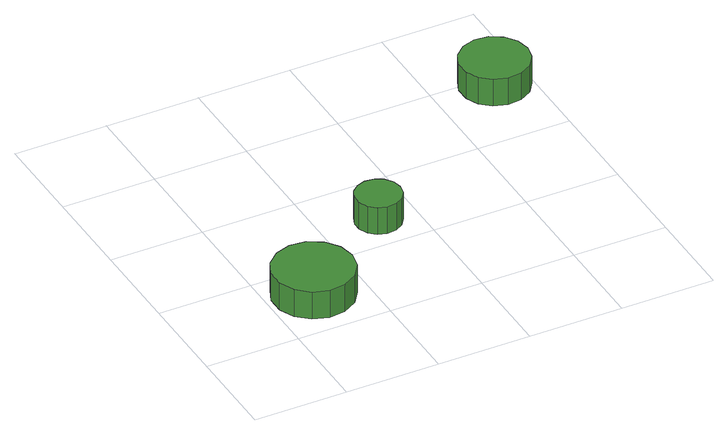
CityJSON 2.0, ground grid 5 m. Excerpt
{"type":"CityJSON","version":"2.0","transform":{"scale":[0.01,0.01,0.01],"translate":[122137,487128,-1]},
"CityObjects":{
"tree1":{"type":"SolitaryVegetationObject","attributes":{"function":"something"},"geometry":[{"type":"MultiSurface","lod":"1","boundaries":[[[0,1,2,3,4,5,6,7,8,9,10,11,12,13,14]],[[15,16,17,18,19,20,21,22,23,24,25,26,27,28,29]],[[0,29,28,1]],[[1,28,27,2]],[[2,27,26,3]],[[3,26,25,4]],[[4,25,24,5]],[[5,24,23,6]],[[6,23,22,7]],[[7,22,21,8]],[[8,21,20,9]],[[9,20,19,10]],[[10,19,18,11]],[[11,18,17,12]],[[12,17,16,13]],[[13,16,15,14]],[[14,15,29,0]]]}]},
"tree2":{"type":"SolitaryVegetationObject","attributes":{"function":"something"},"geometry":[{"type":"MultiSurface","lod":"1","boundaries":[[[30,31,32,33,34,35,36,37,38,39,40,41,42,43,44]],[[45,46,47,48,49,50,51,52,53,54,55,56,57,58,59]],[[30,59,58,31]],[[31,58,57,32]],[[32,57,56,33]],[[33,56,55,34]],[[34,55,54,35]],[[35,54,53,36]],[[36,53,52,37]],[[37,52,51,38]],[[38,51,50,39]],[[39,50,49,40]],[[40,49,48,41]],[[41,48,47,42]],[[42,47,46,43]],[[43,46,45,44]],[[44,45,59,30]]]}]},
"tree3":{"type":"SolitaryVegetationObject","attributes":{"function":"something"},"geometry":[{"type":"MultiSurface","lod":"1","boundaries":[[[60,61,62,63,64,65,66,67,68,69,70,71,72,73,74]],[[75,76,77,78,79,80,81,82,83,84,85,86,87,88,89]],[[60,89,88,61]],[[61,88,87,62]],[[62,87,86,63]],[[63,86,85,64]],[[64,85,84,65]],[[65,84,83,66]],[[66,83,82,67]],[[67,82,81,68]],[[68,81,80,69]],[[69,80,79,70]],[[70,79,78,71]],[[71,78,77,72]],[[72,77,76,73]],[[73,76,75,74]],[[74,75,89,60]]]}]}
},
"vertices":[
[451,300,255],[433,387,255],[381,458,255],[304,503,255],[216,512,255],[132,484,255],[66,425,255],[30,344,255],[30,256,255],[66,175,255],[132,115,255],[216,88,255],[304,97,255],[381,142,255],[433,213,255],[433,213,96],[381,142,96],[304,97,96],[216,88,96],[132,115,96],[66,175,96],[30,256,96],[30,344,96],[66,425,96],[132,484,96],[216,512,96],[304,503,96],[381,458,96],[433,387,96],[451,300,96],
[920,697,255],[910,746,255],[880,787,255],[837,812,255],[787,817,255],[739,801,255],[702,768,255],[681,722,255],[681,672,255],[702,626,255],[739,592,255],[787,577,255],[837,582,255],[880,607,255],[910,648,255],[910,648,97],[880,607,97],[837,582,97],[787,577,97],[739,592,97],[702,626,97],[681,672,97],[681,722,97],[702,768,97],[739,801,97],[787,817,97],[837,812,97],[880,787,97],[910,746,97],[920,697,97],
[2000,1436,255],[1984,1509,255],[1940,1570,255],[1875,1608,255],[1800,1616,255],[1728,1592,255],[1672,1542,255],[1642,1473,255],[1642,1398,255],[1672,1329,255],[1728,1279,255],[1800,1255,255],[1875,1263,255],[1940,1301,255],[1984,1362,255],[1984,1362,98],[1940,1301,98],[1875,1263,98],[1800,1255,98],[1728,1279,98],[1672,1329,98],[1642,1398,98],[1642,1473,98],[1672,1542,98],[1728,1592,98],[1800,1616,98],[1875,1608,98],[1940,1570,98],[1984,1509,98],[2000,1436,98]
]}
